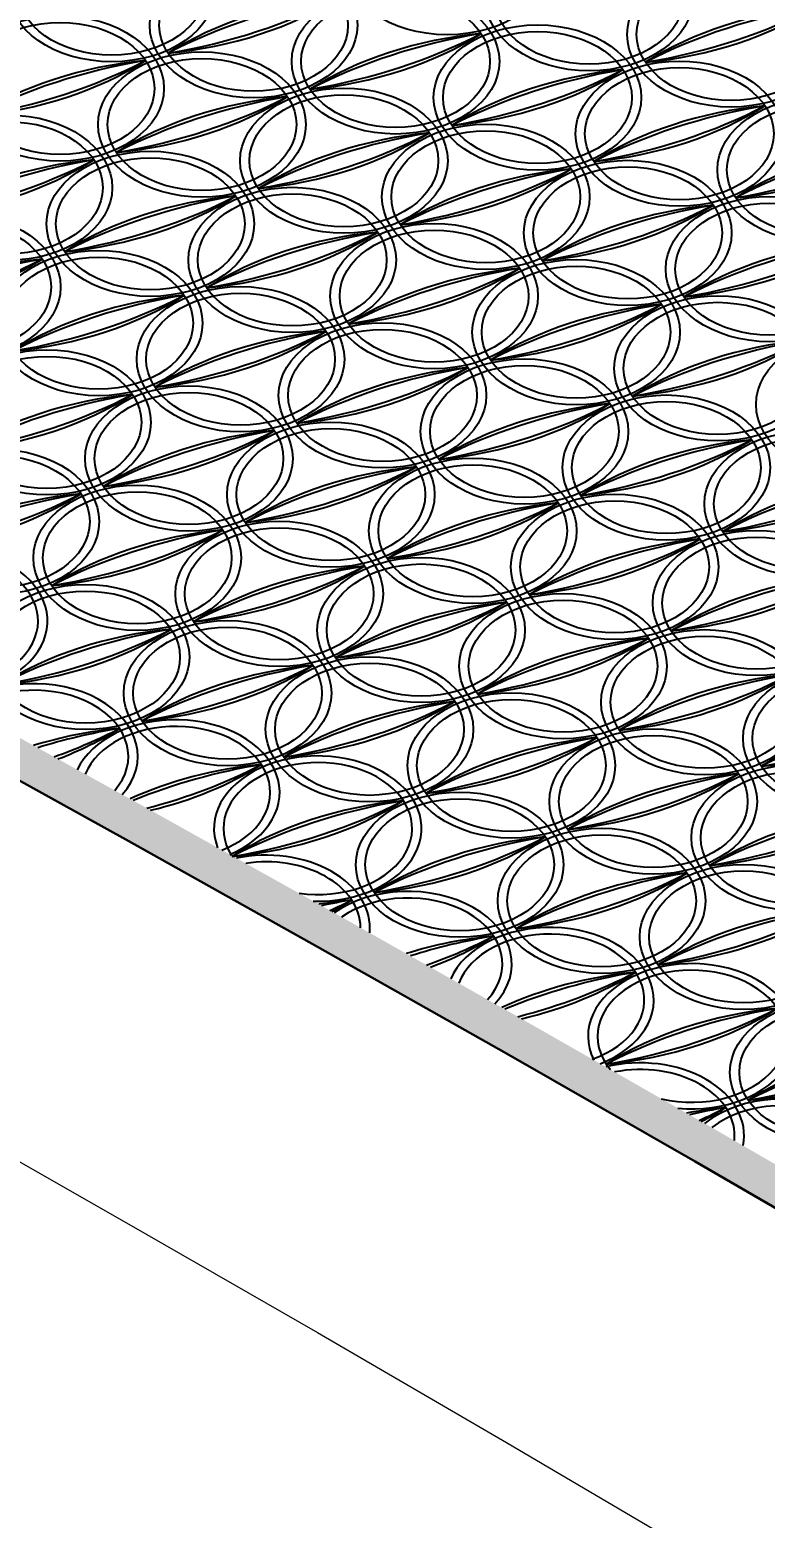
# Model space of a CAD drawing. Header units: millimetres. Extents: x 4628 to 974470, y 12613 to 383573.
# Drawn here: x 669064 to 672960, y 325550 to 333440 of the extents above; entities that cross this region are included whole.
import ezdxf

# ---------------------------------------------------------------- set-up
doc = ezdxf.new("R2010")
doc.units = ezdxf.units.MM
doc.linetypes.add('CENTER', pattern=[2, 1.25, -0.25, 0.25, -0.25])
for name, color, linetype, lineweight in [('标注', 3, 'Continuous', 18), ('桥 中心线', 5, 'CENTER', 15), ('桥 构造粗实', 1, 'Continuous', 30)]:
    doc.layers.add(name, color=color, linetype=linetype, lineweight=lineweight)
doc.styles.add('仿宋字', font='', dxfattribs={"width": 0.7})
doc.styles.get('仿宋字').set_extended_font_data('仿宋_GB2312')
doc.dimstyles.new('750', dxfattribs={"dimscale": 0, "dimtxt": 2.5, "dimasz": 1, "dimexe": 1, "dimexo": 1, "dimgap": 0, "dimtad": 0, "dimdec": 0, "dimlfac": 0.1, "dimrnd": 0.1, "dimzin": 12, "dimdsep": 46, "dimtxsty": '仿宋字', "dimblk": 'OBLIQUE', "dimcen": -1, "dimclrd": 256, "dimclre": 256, "dimclrt": 256, "dimadec": 4, "dimazin": 0, "dimtp": 2, "dimtm": 3, "dimtfac": 0.5, "dimtdec": 0, "dimtmove": 2, "dimatfit": 3, "dimldrblk": 'OBLIQUE', "dimfxl": 3, "dimfxlon": 1, "dimtvp": 0.7, "dimtolj": 1, "dimtzin": 12, "dimarcsym": 0})

# ---------------------------------------------------------------- blocks, each defined once
blk = doc.blocks.new('_Oblique')
at = {"color": 0, "linetype": 'ByBlock', "lineweight": -2}
blk.add_line((-0.5, -0.5), (0.5, 0.5), dxfattribs=at)
blk = doc.blocks.new('*D95')
at = {"layer": 'Defpoints', "color": 0}
for p in [(682588.7, 354868.6), (663588.7, 320809.5), (682588.7, 312301.9)]:
    blk.add_point(p, dxfattribs=at)
at = {"layer": '标注', "lineweight": -2}
for p, q in [((663588.7, 352868.6), (663588.7, 355868.6)), ((682588.7, 352868.6), (682588.7, 355868.6)), ((663588.7, 354868.6), (682588.7, 354868.6))]:
    blk.add_line(p, q, dxfattribs=at)
at = {"layer": '标注', "lineweight": -2, "xscale": 1000.0000020837, "yscale": 1000.0000020837, "zscale": 1000.0000020837, "rotation": 180}
blk.add_blockref('_Oblique', (663588.7, 354868.6), dxfattribs=at)
at = {"layer": '标注', "lineweight": -2, "xscale": 1000.0000020837, "yscale": 1000.0000020837, "zscale": 1000.0000020837}
blk.add_blockref('_Oblique', (682588.7, 354868.6), dxfattribs=at)
at = {"layer": '标注', "insert": (673088.7, 356618.6), "char_height": 2500, "attachment_point": 5, "style": '仿宋字'}
blk.add_mtext('\\A1;1900', dxfattribs=at)
blk = doc.blocks.new('2121212')
at = {"color": 8}
for centre, major_axis, start_param, end_param in [((-13000.8, 13527.4), (-550, 0), 3.141593, 9.424778), ((-14777.9, 13384.2), (-550, 0), 3.141593, 9.424778), ((-14777.9, 13384.2), (-500, 0), 3.141593, 9.424778), ((-12249, 13335.9), (-550, 0), 3.141593, 9.424778), ((-12249, 13335.9), (-500, 0), 3.141593, 9.424778), ((-14026.2, 13192.7), (-550, 0), 3.141593, 9.424778), ((-14026.2, 13192.7), (-500, 0), 3.141593, 9.424778), ((-13341, 12164.1), (-1696.6, 0), -1.433605, -0.835323), ((-12988.7, 11635.3), (-2505.2, 0), -1.335396, -0.933532), ((-14711.4, 14221.3), (1696.6, 0), -1.433605, -0.835323), ((-15063.6, 14750.1), (2505.2, 0), -1.335396, -0.933532), ((-13274.4, 13001.2), (-550, 0), 3.141593, 9.424778), ((-13274.4, 13001.2), (-500, 0), 3.141593, 9.424778), ((-10812.1, 12115.7), (-1696.6, 0), -1.433605, -0.835323), ((-10459.8, 11586.9), (2505.2, 0), 1.806196, 2.208061), ((-12182.5, 14172.9), (-1696.6, 0), 1.707987, 2.30627), ((-12534.7, 14701.7), (2505.2, 0), -1.335396, -0.933532), ((-12522.7, 12809.6), (-550, 0), 3.141593, 9.424778), ((-12589.2, 11972.6), (1696.6, 0), 1.707987, 2.30627), ((-12237, 11443.8), (-2505.2, 0), -1.335396, -0.933532), ((-13959.6, 14029.7), (-1696.6, 0), 1.707987, 2.30627), ((-14311.9, 14558.5), (-2505.2, 0), 1.806196, 2.208061), ((-14299.8, 12666.5), (-550, 0), 3.141593, 9.424778), ((-14366.4, 11829.4), (-1696.6, 0), -1.433605, -0.835323), ((-14014.1, 11300.6), (-2505.2, 0), -1.335396, -0.933532), ((-15736.7, 13886.6), (1696.6, 0), -1.433605, -0.835323), ((-16089, 14415.4), (2505.2, 0), -1.335396, -0.933532), ((-14299.8, 12666.5), (-500, 0), 3.141593, 9.424778), ((-11837.5, 11781.1), (1696.6, 0), 1.707987, 2.30627), ((-11485.2, 11252.2), (-2505.2, 0), -1.335396, -0.933532), ((-13207.8, 13838.2), (-1696.6, 0), 1.707987, 2.30627), ((-13560.1, 14367), (2505.2, 0), -1.335396, -0.933532), ((-11770.9, 12618.1), (-550, 0), 3.141593, 9.424778), ((-11770.9, 12618.1), (-500, 0), 3.141593, 9.424778), ((-13614.6, 11637.9), (1696.6, 0), 1.707987, 2.30627), ((-13262.3, 11109.1), (-2505.2, 0), -1.335396, -0.933532), ((-14985, 13695), (-1696.6, 0), 1.707987, 2.30627), ((-15337.2, 14223.8), (-2505.2, 0), 1.806196, 2.208061), ((-11085.7, 11589.5), (-1696.6, 0), -1.433605, -0.835323), ((-10733.5, 11060.7), (-2505.2, 0), -1.335396, -0.933532), ((-12456.1, 13646.7), (1696.6, 0), -1.433605, -0.835323), ((-12808.4, 14175.5), (-2505.2, 0), 1.806196, 2.208061), ((-12796.3, 12283.4), (-550, 0), 3.141593, 9.424778), ((-12796.3, 12283.4), (-500, 0), 3.141593, 9.424778), ((-12862.8, 11446.4), (-1696.6, 0), -1.433605, -0.835323), ((-12510.6, 10917.6), (-2505.2, 0), -1.335396, -0.933532), ((-14233.2, 13503.5), (1696.6, 0), -1.433605, -0.835323), ((-14585.5, 14032.3), (-2505.2, 0), 1.806196, 2.208061), ((-10334, 11398), (1696.6, 0), 1.707987, 2.30627), ((-9981.7, 10869.2), (-2505.2, 0), -1.335396, -0.933532), ((-11704.3, 13455.1), (1696.6, 0), -1.433605, -0.835323), ((-12056.6, 13983.9), (-2505.2, 0), 1.806196, 2.208061), ((-14640, 11303.2), (1696.6, 0), 1.707987, 2.30627), ((-14287.7, 10774.4), (-2505.2, 0), -1.335396, -0.933532), ((-16010.3, 13360.3), (-1696.6, 0), 1.707987, 2.30627), ((-16362.6, 13889.1), (-2505.2, 0), 1.806196, 2.208061), ((-12044.5, 12091.9), (-550, 0), 3.141593, 9.424778), ((-12111.1, 11254.8), (1696.6, 0), 1.707987, 2.30627), ((-11758.8, 10726), (-2505.2, 0), -1.335396, -0.933532), ((-13481.5, 13312), (-1696.6, 0), 1.707987, 2.30627), ((-13833.7, 13840.8), (2505.2, 0), -1.335396, -0.933532), ((-12044.5, 12091.9), (-500, 0), 3.141593, 9.424778), ((-13821.6, 11948.7), (-550, 0), 3.141593, 9.424778), ((-13888.2, 11111.7), (-1696.6, 0), -1.433605, -0.835323), ((-13535.9, 10582.9), (-2505.2, 0), -1.335396, -0.933532), ((-15258.6, 13168.8), (-1696.6, 0), 1.707987, 2.30627), ((-15610.9, 13697.6), (2505.2, 0), -1.335396, -0.933532), ((-13821.6, 11948.7), (-500, 0), 3.141593, 9.424778), ((-11359.3, 11063.3), (1696.6, 0), 1.707987, 2.30627), ((-11007.1, 10534.5), (-2505.2, 0), -1.335396, -0.933532), ((-12729.7, 13120.4), (-1696.6, 0), 1.707987, 2.30627), ((-13082, 13649.2), (2505.2, 0), -1.335396, -0.933532), ((-11292.8, 11900.3), (-550, 0), 3.141593, 9.424778), ((-11292.8, 11900.3), (-500, 0), 3.141593, 9.424778), ((-15598.8, 11805.5), (-550, 0), 3.141593, 9.424778), ((-15598.8, 11805.5), (-500, 0), 3.141593, 9.424778), ((-13136.5, 10920.1), (1696.6, 0), 1.707987, 2.30627), ((-12784.2, 10391.3), (-2505.2, 0), -1.335396, -0.933532), ((-14506.8, 12977.3), (-1696.6, 0), 1.707987, 2.30627), ((-14859.1, 13506.1), (2505.2, 0), -1.335396, -0.933532), ((-10607.6, 10871.8), (-1696.6, 0), -1.433605, -0.835323), ((-10255.3, 10343), (-2505.2, 0), -1.335396, -0.933532), ((-11978, 12928.9), (-1696.6, 0), 1.707987, 2.30627), ((-12330.2, 13457.7), (-2505.2, 0), 1.806196, 2.208061), ((-14913.6, 10777), (-1696.6, 0), -1.433605, -0.835323), ((-14561.3, 10248.2), (2505.2, 0), 1.806196, 2.208061), ((-16284, 12834.1), (-1696.6, 0), 1.707987, 2.30627), ((-16636.2, 13362.9), (2505.2, 0), -1.335396, -0.933532), ((-12384.7, 10728.6), (-1696.6, 0), -1.433605, -0.835323), ((-12032.4, 10199.8), (-2505.2, 0), -1.335396, -0.933532), ((-13755.1, 12785.7), (1696.6, 0), -1.433605, -0.835323), ((-14107.3, 13314.5), (-2505.2, 0), 1.806196, 2.208061), ((-14161.8, 10585.4), (-1696.6, 0), -1.433605, -0.835323), ((-13809.6, 10056.6), (-2505.2, 0), -1.335396, -0.933532), ((-15532.2, 12642.6), (-1696.6, 0), 1.707987, 2.30627), ((-15884.5, 13171.4), (-2505.2, 0), 1.806196, 2.208061), ((-11566.4, 11374.1), (-550, 0), 3.141593, 9.424778), ((-11633, 10537.1), (-1696.6, 0), -1.433605, -0.835323), ((-11280.7, 10008.3), (2505.2, 0), 1.806196, 2.208061), ((-13003.3, 12594.2), (-1696.6, 0), 1.707987, 2.30627), ((-13355.6, 13123), (-2505.2, 0), 1.806196, 2.208061), ((-13343.5, 11230.9), (-550, 0), 3.141593, 9.424778), ((-13410.1, 10393.9), (1696.6, 0), 1.707987, 2.30627), ((-13057.8, 9865.1), (-2505.2, 0), -1.335396, -0.933532), ((-14780.5, 12451), (-1696.6, 0), 1.707987, 2.30627), ((-15132.7, 12979.8), (-2505.2, 0), 1.806196, 2.208061), ((-13343.5, 11230.9), (-500, 0), 3.141593, 9.424778), ((-10881.2, 10345.5), (1696.6, 0), 1.707987, 2.30627), ((-10528.9, 9816.7), (-2505.2, 0), -1.335396, -0.933532), ((-12251.6, 12402.7), (-1696.6, 0), 1.707987, 2.30627), ((-12603.8, 12931.5), (2505.2, 0), -1.335396, -0.933532), ((-10814.6, 11182.6), (-550, 0), 3.141593, 9.424778), ((-15120.6, 11087.8), (-550, 0), 3.141593, 9.424778), ((-15120.6, 11087.8), (-500, 0), 3.141593, 9.424778), ((-12658.3, 10202.4), (1696.6, 0), 1.707987, 2.30627), ((-12306.1, 9673.6), (-2505.2, 0), -1.335396, -0.933532), ((-14028.7, 12259.5), (-1696.6, 0), 1.707987, 2.30627), ((-14381, 12788.3), (2505.2, 0), -1.335396, -0.933532), ((-12591.8, 11039.4), (-550, 0), 3.141593, 9.424778), ((-12591.8, 11039.4), (-500, 0), 3.141593, 9.424778), ((-14435.4, 10059.2), (1696.6, 0), 1.707987, 2.30627), ((-14083.2, 9530.4), (-2505.2, 0), -1.335396, -0.933532), ((-15805.8, 12116.3), (-1696.6, 0), 1.707987, 2.30627), ((-16158.1, 12645.2), (2505.2, 0), -1.335396, -0.933532), ((-11840, 10847.9), (-550, 0), 3.141593, 9.424778), ((-11906.6, 10010.8), (-1696.6, 0), -1.433605, -0.835323), ((-11554.3, 9482), (-2505.2, 0), -1.335396, -0.933532), ((-13276.9, 12068), (1696.6, 0), -1.433605, -0.835323), ((-13629.2, 12596.8), (2505.2, 0), -1.335396, -0.933532), ((-11840, 10847.9), (-500, 0), 3.141593, 9.424778), ((-13683.7, 9867.7), (-1696.6, 0), -1.433605, -0.835323), ((-13331.4, 9338.9), (-2505.2, 0), -1.335396, -0.933532), ((-15054.1, 11924.8), (-1696.6, 0), 1.707987, 2.30627), ((-15406.3, 12453.6), (-2505.2, 0), 1.806196, 2.208061), ((-11154.8, 9819.3), (1696.6, 0), 1.707987, 2.30627), ((-10802.5, 9290.5), (-2505.2, 0), -1.335396, -0.933532), ((-12525.2, 11876.5), (-1696.6, 0), 1.707987, 2.30627), ((-12877.5, 12405.3), (-2505.2, 0), 1.806196, 2.208061), ((-11088.2, 10656.3), (-550, 0), 3.141593, 9.424778), ((-15394.2, 10561.5), (-550, 0), 3.141593, 9.424778), ((-12865.4, 10513.2), (-550, 0), 3.141593, 9.424778), ((-12931.9, 9676.1), (-1696.6, 0), -1.433605, -0.835323), ((-12579.7, 9147.3), (-2505.2, 0), -1.335396, -0.933532), ((-14302.3, 11733.3), (-1696.6, 0), 1.707987, 2.30627), ((-14654.6, 12262.1), (2505.2, 0), -1.335396, -0.933532), ((-12865.4, 10513.2), (-500, 0), 3.141593, 9.424778), ((-14642.5, 10370), (-550, 0), 3.141593, 9.424778), ((-10403.1, 9627.8), (1696.6, 0), 1.707987, 2.30627), ((-10050.8, 9099), (-2505.2, 0), -1.335396, -0.933532), ((-11773.4, 11684.9), (-1696.6, 0), 1.707987, 2.30627), ((-12125.7, 12213.7), (2505.2, 0), -1.335396, -0.933532), ((-14709.1, 9533), (1696.6, 0), 1.707987, 2.30627), ((-14356.8, 9004.2), (-2505.2, 0), -1.335396, -0.933532), ((-16079.4, 11590.1), (-1696.6, 0), 1.707987, 2.30627), ((-16431.7, 12118.9), (2505.2, 0), -1.335396, -0.933532), ((-14642.5, 10370), (-500, 0), 3.141593, 9.424778), ((-12180.2, 9484.6), (1696.6, 0), 1.707987, 2.30627), ((-11827.9, 8955.8), (-2505.2, 0), -1.335396, -0.933532), ((-13550.6, 11541.8), (1696.6, 0), -1.433605, -0.835323), ((-13902.8, 12070.6), (-2505.2, 0), 1.806196, 2.208061), ((-13957.3, 9341.4), (-1696.6, 0), -1.433605, -0.835323), ((-13605, 8812.6), (-2505.2, 0), -1.335396, -0.933532), ((-15327.7, 11398.6), (-1696.6, 0), 1.707987, 2.30627), ((-15679.9, 11927.4), (2505.2, 0), -1.335396, -0.933532), ((-11361.9, 10130.1), (-550, 0), 3.141593, 9.424778), ((-15667.9, 10035.3), (-550, 0), 7.809797, 12.855625), ((-11428.4, 9293.1), (-1696.6, 0), -1.433605, -0.835323), ((-11076.2, 8764.3), (-2505.2, 0), -1.335396, -0.933532), ((-12798.8, 11350.2), (-1696.6, 0), 1.707987, 2.30627), ((-13151.1, 11879), (-2505.2, 0), 1.806196, 2.208061), ((-11361.9, 10130.1), (-500, 0), 3.141593, 9.424778), ((-15667.9, 10035.3), (500, 0), 4.509396, 9.872841), ((-13205.6, 9149.9), (1696.6, 0), 1.707987, 2.30627), ((-12853.3, 8621.1), (-2505.2, 0), -1.335396, -0.933532), ((-14575.9, 11207.1), (-1696.6, 0), 1.707987, 2.30627), ((-14928.2, 11735.9), (-2505.2, 0), 1.806196, 2.208061), ((-10676.7, 9101.5), (1696.6, 0), 1.707987, 2.30627), ((-10324.4, 8572.7), (-2505.2, 0), -1.335396, -0.933532), ((-12047.1, 11158.7), (-1696.6, 0), 1.707987, 2.30627), ((-12399.3, 11687.5), (2505.2, 0), -1.335396, -0.933532), ((-14916.1, 9843.8), (-550, 0), 3.141593, 9.424778), ((-14916.1, 9843.8), (-500, 0), 3.141593, 9.424778), ((-12387.2, 9795.4), (-550, 0), 3.141593, 9.424778), ((-12453.8, 8958.4), (1696.6, 0), 1.707987, 2.30627), ((-12101.5, 8429.6), (-2505.2, 0), -1.335396, -0.933532), ((-13824.2, 11015.5), (-1696.6, 0), 1.707987, 2.30627), ((-14176.4, 11544.3), (2505.2, 0), -1.335396, -0.933532), ((-12387.2, 9795.4), (-500, 0), 3.141593, 9.424778), ((-14230.9, 8815.2), (1696.6, 0), 1.707987, 2.30627), ((-13878.7, 8286.4), (-2505.2, 0), -1.335396, -0.933532), ((-15601.3, 10872.4), (-1696.6, 0), 1.707987, 2.30627), ((-15953.6, 11401.2), (2505.2, 0), -1.335396, -0.933532), ((-11702, 8766.8), (1696.6, 0), 1.707987, 2.30627), ((-11349.8, 8238), (-2505.2, 0), -1.335396, -0.933532), ((-13072.4, 10824), (-1696.6, 0), 1.707987, 2.30627), ((-13424.7, 11352.8), (2505.2, 0), -1.335396, -0.933532), ((-13479.2, 8623.7), (-1696.6, 0), -1.433605, -0.835323), ((-13126.9, 8094.9), (2505.2, 0), 1.806196, 2.208061), ((-14849.5, 10680.8), (-1696.6, 0), 1.707987, 2.30627), ((-15201.8, 11209.6), (-2505.2, 0), 1.806196, 2.208061), ((-15189.7, 9317.6), (-550, 0), 8.870516, 11.783475), ((-10950.3, 8575.3), (-1696.6, 0), -1.433605, -0.835323), ((-10598, 8046.5), (-2505.2, 0), -1.335396, -0.933532), ((-12320.7, 10632.5), (1696.6, 0), -1.433605, -0.835323), ((-12672.9, 11161.3), (-2505.2, 0), 1.806196, 2.208061), ((-15189.7, 9317.6), (500, 0), 5.740413, 8.630393), ((-12727.4, 8432.2), (-1696.6, 0), -1.433605, -0.835323), ((-12375.2, 7903.3), (-2505.2, 0), -1.335396, -0.933532), ((-14097.8, 10489.3), (-1696.6, 0), 1.707987, 2.30627), ((-14450.1, 11018.1), (-2505.2, 0), 1.806196, 2.208061), ((-10198.5, 8383.8), (1696.6, 0), 1.707987, 2.30627), ((-9846.3, 7855), (2505.2, 0), 1.806196, 2.208061), ((-11568.9, 10440.9), (-1696.6, 0), 1.707987, 2.30627), ((-11921.2, 10969.7), (-2505.2, 0), 1.806196, 2.208061), ((-14438, 9126), (-550, 0), 8.400142, 12.247699), ((-14438, 9126), (-500, 0), 8.363339, 12.284446), ((-14504.5, 8289), (1696.6, 0), 1.707987, 1.987976), ((-14152.3, 7760.2), (-2505.2, 0), -1.335396, -1.15246), ((-16227.2, 10874.9), (-2505.2, 0), 2.044924, 2.208061), ((-15874.9, 10346.1), (-1696.6, 0), 2.069897, 2.30627), ((-11975.7, 8240.6), (1696.6, 0), 1.707987, 2.30627), ((-11623.4, 7711.8), (-2505.2, 0), -1.335396, -0.933532), ((-13346, 10297.8), (-1696.6, 0), 1.707987, 2.30627), ((-13698.3, 10826.6), (2505.2, 0), -1.335396, -0.933532), ((-11909.1, 9077.7), (-550, 0), 3.141593, 9.424778), ((-11909.1, 9077.7), (-500, 0), 3.141593, 9.424778), ((-13686.2, 8934.5), (-550, 0), 7.809853, 12.832809), ((-13752.8, 8097.5), (1696.6, 0), 1.707987, 2.149252), ((-13400.5, 7568.7), (-2505.2, 0), -1.335396, -1.04212), ((-15475.4, 10683.4), (2505.2, 0), -1.210097, -0.933532), ((-15123.2, 10154.6), (-1696.6, 0), 1.902015, 2.30627), ((-13686.2, 8934.5), (-500, 0), 7.655911, 12.986752), ((-11223.9, 8049.1), (1696.6, 0), 1.707987, 2.30627), ((-10871.6, 7520.3), (-2505.2, 0), -1.335396, -0.933532), ((-12594.3, 10106.2), (-1696.6, 0), 1.707987, 2.30627), ((-12946.5, 10635), (-2505.2, 0), 1.806196, 2.208061), ((-13001, 7905.9), (1696.6, 0), 1.707987, 2.30627), ((-12648.8, 7377.1), (-2505.2, 0), -1.335396, -0.933532), ((-14371.4, 9963.1), (-1696.6, 0), 1.707987, 2.30627), ((-14723.7, 10491.9), (2505.2, 0), -1.335396, -0.933532), ((-10472.2, 7857.6), (-1696.6, 0), -1.433605, -0.835323), ((-10119.9, 7328.8), (-2505.2, 0), -1.335396, -0.933532), ((-11842.5, 9914.7), (1696.6, 0), -1.433605, -0.835323), ((-12194.8, 10443.5), (-2505.2, 0), 1.806196, 2.208061), ((-12249.3, 7714.4), (-1696.6, 0), -1.433605, -0.835323), ((-11897, 7185.6), (-2505.2, 0), -1.335396, -0.933532), ((-13619.7, 9771.5), (-1696.6, 0), 1.707987, 2.30627), ((-13971.9, 10300.3), (-2505.2, 0), 1.806196, 2.208061), ((-13959.8, 8408.3), (-550, 0), 9.354637, 11.285185), ((-13959.8, 8408.3), (500, 0), 0.001565, 1.789147), ((-11497.5, 7522.9), (-1696.6, 0), -1.433605, -0.835323), ((-11145.3, 6994.1), (-2505.2, 0), -1.335396, -0.933532), ((-12867.9, 9580), (-1696.6, 0), 1.707987, 2.30627), ((-13220.2, 10108.8), (2505.2, 0), -1.335396, -0.933532), ((-11431, 8359.9), (-550, 0), 3.141593, 9.424778), ((-11431, 8359.9), (-500, 0), 3.141593, 9.424778), ((-13208.1, 8216.7), (-550, 0), 8.845302, 11.786265), ((-13208.1, 8216.7), (-500, 0), 8.855379, 11.776057), ((-13274.6, 7379.7), (1696.6, 0), 1.707987, 1.812154), ((-12922.4, 6850.9), (-2505.2, 0), -1.335396, -1.269145), ((-14997.3, 9965.6), (2505.2, 0), -0.989429, -0.933532), ((-14645, 9436.8), (-1696.6, 0), 2.225469, 2.30627), ((-10745.8, 7331.3), (1696.6, 0), 1.707987, 2.30627), ((-10393.5, 6802.5), (-2505.2, 0), -1.335396, -0.933532), ((-12116.1, 9388.5), (1696.6, 0), -1.433605, -0.835323), ((-12468.4, 9917.3), (-2505.2, 0), 1.806196, 2.208061), ((-12522.9, 7188.2), (-1696.6, 0), -1.433605, -1.148968), ((-12170.6, 6659.4), (2505.2, 0), 1.806196, 1.992421), ((-14245.5, 9774.1), (2505.2, 0), -1.10042, -0.933532), ((-13893.3, 9245.3), (-1696.6, 0), 2.064227, 2.30627), ((-12456.3, 8025.2), (550, 0), 5.216338, 9.126312), ((-12456.3, 8025.2), (500, 0), 5.175891, 9.166753), ((-11704.6, 7833.7), (550, 0), 4.577372, 9.759755), ((-11704.6, 7833.7), (500, 0), 4.382259, 9.954868), ((-11771.1, 6996.6), (1696.6, 0), 1.707987, 2.158145), ((-11418.9, 6467.8), (-2505.2, 0), -1.335396, -1.03589), ((-13493.8, 9582.6), (-2505.2, 0), 1.924235, 2.208061), ((-13141.5, 9053.8), (-1696.6, 0), 1.89098, 2.30627), ((-11019.4, 6805.1), (1696.6, 0), 1.707987, 2.30627), ((-10667.1, 6276.3), (-2505.2, 0), -1.335396, -0.933532), ((-12389.8, 8862.3), (-1696.6, 0), 1.707987, 2.30627), ((-12742, 9391.1), (2505.2, 0), -1.335396, -0.933532), ((-10952.8, 7642.1), (-550, 0), 3.141593, 9.424778), ((-10952.8, 7642.1), (-500, 0), 3.141593, 9.424778), ((-10267.6, 6613.6), (1696.6, 0), 1.707987, 2.30627), ((-9915.4, 6084.8), (-2505.2, 0), -1.335396, -0.933532), ((-11638, 8670.7), (-1696.6, 0), 1.707987, 2.30627), ((-11990.3, 9199.5), (2505.2, 0), -1.335396, -0.933532), ((-11978.2, 7307.4), (550, 0), 6.143125, 8.19166), ((-11978.2, 7307.4), (500, 0), 6.205802, 8.129445), ((-11226.4, 7115.9), (550, 0), 5.628063, 8.698691), ((-11226.4, 7115.9), (500, 0), 5.631646, 8.694621), ((-11293, 6278.9), (-1696.6, 0), -1.433605, -1.308611), ((-10940.7, 5750.1), (-2505.2, 0), -1.335396, -1.25549), ((-13015.6, 8864.8), (-2505.2, 0), 2.139875, 2.208061), ((-12663.4, 8336), (-1696.6, 0), 2.207598, 2.30627)]:
    blk.add_ellipse(centre, major_axis=major_axis, ratio=0.7, start_param=start_param, end_param=end_param, dxfattribs=at)
for centre, major_axis in [((-11497.3, 13144.3), (550, 0)), ((-11497.3, 13144.3), (500, 0)), ((-15051.5, 12858), (550, 0)), ((-15051.5, 12858), (500, 0)), ((-12522.7, 12809.6), (500, 0)), ((-13548, 12474.9), (550, 0)), ((-13548, 12474.9), (500, 0)), ((-11019.2, 12426.6), (550, 0)), ((-11019.2, 12426.6), (500, 0)), ((-15325.2, 12331.8), (550, 0)), ((-15325.2, 12331.8), (500, 0)), ((-14573.4, 12140.2), (550, 0)), ((-14573.4, 12140.2), (500, 0)), ((-13069.9, 11757.2), (550, 0)), ((-13069.9, 11757.2), (500, 0)), ((-14847, 11614), (550, 0)), ((-14847, 11614), (500, 0)), ((-12318.1, 11565.6), (550, 0)), ((-12318.1, 11565.6), (500, 0)), ((-14095.3, 11422.5), (550, 0)), ((-14095.3, 11422.5), (500, 0)), ((-11566.4, 11374.1), (500, 0)), ((-14368.9, 10896.2), (550, 0)), ((-14368.9, 10896.2), (500, 0)), ((-13617.1, 10704.7), (550, 0)), ((-13617.1, 10704.7), (500, 0)), ((-11088.2, 10656.3), (500, 0)), ((-15394.2, 10561.5), (500, 0)), ((-12113.6, 10321.7), (550, 0)), ((-12113.6, 10321.7), (500, 0)), ((-13890.7, 10178.5), (550, 0)), ((-13890.7, 10178.5), (500, 0)), ((-13139, 9987), (550, 0)), ((-13139, 9987), (500, 0)), ((-14164.4, 9652.3), (550, 0)), ((-14164.4, 9652.3), (500, 0)), ((-11635.5, 9603.9), (550, 0)), ((-11635.5, 9603.9), (500, 0)), ((-13412.6, 9460.7), (550, 0)), ((-13412.6, 9460.7), (500, 0)), ((-10883.7, 9412.4), (550, 0)), ((-10883.7, 9412.4), (500, 0)), ((-12660.8, 9269.2), (550, 0)), ((-12660.8, 9269.2), (500, 0)), ((-11157.3, 8886.1), (550, 0)), ((-11157.3, 8886.1), (500, 0)), ((-12934.5, 8743), (550, 0)), ((-12934.5, 8743), (500, 0)), ((-12182.7, 8551.4), (550, 0)), ((-12182.7, 8551.4), (500, 0))]:
    blk.add_ellipse(centre, major_axis=major_axis, ratio=0.7, dxfattribs=at)

msp = doc.modelspace()

# ---------------------------------------------------------------- hatches: boundary and pattern name
h = msp.add_hatch(color=8)
h.paths.add_polyline_path([(681400.2, 331875.2), (680401.8, 332279.6), (679403.5, 332679.9), (678405.1, 333076.2), (677406.8, 333468.3), (676408.4, 333856.3), (675410.1, 334240.2), (674411.8, 334619.9), (673413.5, 334995.6), (672415.2, 335367.2), (671416.9, 335734.6), (670418.6, 336098), (669420.3, 336457.2), (668422, 336812.3), (667423.7, 337163.4), (666425.5, 337510.3), (665427.2, 337853.1), (664429, 338191.8), (663430.7, 338526.4), (662432.5, 338856.9), (661434.2, 339183.2), (660436, 339505.5), (659437.8, 339823.7), (658439.6, 340137.7), (657441.4, 340447.7), (656443.2, 340753.5), (655445, 341055.3), (654446.8, 341352.9), (653448.6, 341646.4), (652450.4, 341935.8), (651452.2, 342221.1), (650454.1, 342502.3), (649455.9, 342779.4), (648457.8, 343052.4), (647459.6, 343321.3), (646461.5, 343586.1), (645463.3, 343846.7), (644465.2, 344103.3), (643467.1, 344355.7), (642468.9, 344604.1), (641470.8, 344848.3), (640472.7, 345088.5), (639474.6, 345324.5), (638476.5, 345556.4), (637478.4, 345784.2), (636480.3, 346007.9), (635482.2, 346227.5), (634484.2, 346443), (633486.1, 346654.4), (632488, 346861.7), (631490, 347064.9), (630491.9, 347264), (629493.8, 347458.9), (628495.8, 347649.8), (627497.7, 347836.6), (626499.7, 348019.2), (625501.7, 348197.8), (625458.9, 348205.2, 0.956587), (625286.5, 347424.8), (625588.7, 347343.9), (626588.7, 347069.5), (627588.7, 346788.6), (628588.7, 346501.2), (629588.7, 346207.3), (630588.7, 345906.9), (631588.7, 345600.1), (632588.7, 345286.7), (633588.7, 344966.9), (634588.7, 344640.6), (635588.7, 344307.8), (636588.7, 343968.5), (637588.7, 343622.7), (638588.7, 343270.5), (639588.7, 342911.7), (640588.7, 342546.5), (641588.7, 342174.8), (642588.7, 341796.7), (643588.7, 341412), (644588.7, 341020.9), (645588.7, 340623.3), (646588.7, 340219.2), (647588.7, 339808.6), (648588.7, 339391.6), (649588.7, 338968), (650588.7, 338538), (651588.7, 338101.6), (652588.7, 337658.6), (653588.7, 337209.2), (654588.7, 336753.3), (655588.7, 336290.9), (656588.7, 335822.1), (657588.7, 335346.8), (658588.7, 334865), (659588.7, 334376.7), (660588.7, 333882), (661588.7, 333380.8), (662588.7, 332873.1), (663588.7, 332359), (664588.7, 331838.3), (665588.7, 331311.3), (666588.7, 330777.7), (667588.7, 330237.7), (668588.7, 329691.2), (669588.7, 329138.2), (670588.7, 328578.8), (671588.7, 328012.9), (672588.7, 327440.5), (673588.7, 326861.7), (674588.7, 326276.4), (675588.7, 325684.6), (676588.7, 325086.4), (677588.7, 324481.7), (678588.7, 323870.6), (679588.7, 323252.9), (680588.7, 322628.8), (681588.7, 321998.3), (681878.2, 321813.9), (702655.8, 321448.6, 0.723214), (702906.3, 322165.8), (702367.4, 322432.9), (701368.9, 322923.6), (700370.4, 323410.2), (699371.9, 323892.8), (698373.4, 324371.2), (697375, 324845.4), (696376.5, 325315.6), (695378, 325781.7), (694379.5, 326243.7), (693381.1, 326701.5), (692382.6, 327155.2), (691384.2, 327604.9), (690385.8, 328050.4), (689387.3, 328491.8), (688388.9, 328929.1), (687390.5, 329362.3), (686392.1, 329791.4), (685393.7, 330216.4), (684395.3, 330637.2), (683396.9, 331054), (682398.6, 331466.7)])
h.paths.add_polyline_path([(681324.8, 331690), (682322.5, 331281.7), (683320.2, 330869.3), (684317.9, 330452.8), (685315.7, 330032.2), (686313.5, 329607.5), (687311.2, 329178.7), (688309, 328745.8), (689306.8, 328308.8), (690304.6, 327867.6), (691302.4, 327422.4), (692300.2, 326973), (693298, 326519.6), (694295.9, 326062), (695293.7, 325600.3), (696291.6, 325134.5), (697289.4, 324664.6), (698287.3, 324190.6), (699285.2, 323712.5), (700283.1, 323230.3), (701281, 322744), (702278.9, 322253.5), (702797, 321996.8, -0.692809), (702659.3, 321648.6), (681938.1, 322012.9), (681695.8, 322167.2), (680695, 322798.3), (679694.2, 323422.8), (678693.4, 324041), (677692.6, 324652.6), (676691.8, 325257.8), (675691, 325856.5), (674690.2, 326448.8), (673689.3, 327034.6), (672688.5, 327613.9), (671687.7, 328186.7), (670686.8, 328753.1), (669685.9, 329313), (668685.1, 329866.5), (667684.2, 330413.4), (666683.3, 330953.9), (665682.4, 331488), (664681.5, 332015.5), (663680.6, 332536.6), (662679.7, 333051.2), (661678.8, 333559.3), (660677.9, 334061), (659676.9, 334556.2), (658676, 335044.9), (657675.1, 335527.2), (656674.1, 336002.9), (655673.1, 336472.2), (654672.2, 336935.1), (653671.2, 337391.4), (652670.2, 337841.3), (651669.2, 338284.6), (650668.2, 338721.6), (649667.2, 339152), (648666.2, 339575.9), (647665.2, 339993.4), (646664.2, 340404.4), (645663.1, 340808.9), (644662.1, 341206.9), (643661.1, 341598.5), (642660, 341983.5), (641658.9, 342362.1), (640657.9, 342734.2), (639656.8, 343099.8), (638655.7, 343458.9), (637654.6, 343811.5), (636653.5, 344157.7), (635652.4, 344497.3), (634651.3, 344830.5), (633650.2, 345157.2), (632649.1, 345477.4), (631648, 345791.1), (630646.8, 346098.3), (629645.7, 346399), (628644.5, 346693.2), (627643.4, 346980.9), (626642.2, 347262.2), (625641.1, 347536.9), (625338.3, 347618, -0.956587), (625424.5, 348008.2), (625466.8, 348000.8), (626464.1, 347822.4), (627461.3, 347639.9), (628458.6, 347453.3), (629455.9, 347262.6), (630453.2, 347067.8), (631450.4, 346868.8), (632447.7, 346665.8), (633445, 346458.7), (634442.3, 346247.5), (635439.6, 346032.1), (636437, 345812.7), (637434.3, 345589.2), (638431.6, 345361.5), (639429, 345129.8), (640426.3, 344893.9), (641423.7, 344654), (642421, 344409.9), (643418.4, 344161.7), (644415.8, 343909.5), (645413.2, 343653.1), (646410.6, 343392.6), (647408, 343128.1), (648405.4, 342859.4), (649402.8, 342586.6), (650400.2, 342309.7), (651397.6, 342028.7), (652395.1, 341743.6), (653392.5, 341454.4), (654390, 341161.1), (655387.4, 340863.7), (656384.9, 340562.2), (657382.4, 340256.6), (658379.9, 339946.8), (659377.4, 339633), (660374.9, 339315.1), (661372.4, 338993), (662370, 338666.9), (663367.5, 338336.6), (664365, 338002.3), (665362.6, 337663.8), (666360.2, 337321.2), (667357.7, 336974.6), (668355.3, 336623.8), (669352.9, 336268.9), (670350.5, 335909.9), (671348.1, 335546.8), (672345.7, 335179.6), (673343.4, 334808.3), (674341, 334432.9), (675338.7, 334053.4), (676336.3, 333669.7), (677334, 333282), (678331.7, 332890.1), (679329.4, 332494.2), (680327.1, 332094.1)], flags=16)

# ---------------------------------------------------------------- linework, layer by layer
at = {"layer": '桥 中心线', "ltscale": 3000}
msp.add_lwpolyline([(668588.7, 327677.9), (669588.7, 327109.2), (670588.7, 326533.9), (671588.7, 325952), (672588.7, 325363.5), (673588.7, 324768.5), (674588.7, 324166.9), (675588.7, 323558.7), (676588.7, 322943.9), (677588.7, 322322.6), (678588.7, 321694.7), (679588.7, 321060.2), (680588.7, 320419.1), (681588.7, 319771.5), (682588.7, 319117.3)], dxfattribs=at)
at = {"layer": '桥 构造粗实'}
msp.add_lwpolyline([(668588.7, 329691.2), (669588.7, 329138.2), (670588.7, 328578.8), (671588.7, 328012.9), (672588.7, 327440.5), (673588.7, 326861.7), (674588.7, 326276.4), (675588.7, 325684.6), (676588.7, 325086.4), (677588.7, 324481.7), (678588.7, 323870.6), (679588.7, 323252.9), (680588.7, 322628.8), (681588.7, 321998.3), (682588.7, 321361.3), (683588.7, 320717.8), (684275.9, 320271.1)], dxfattribs=at)

# ---------------------------------------------------------------- block references
msp.add_blockref('2121212', (684275.9, 320271.1))

# ---------------------------------------------------------------- dimensions: what is measured, and where the dimension line sits
at = {"layer": '标注'}
dim = msp.add_linear_dim(base=(682588.7, 354868.6), p1=(663588.7, 320809.5), p2=(682588.7, 312301.9), dimstyle='750', override={"dimscale": 1000.000002, "dimfxl": 2}, dxfattribs=at)
dim.commit()
dim.dimension.update_dxf_attribs({"geometry": '*D95', "text_midpoint": (673088.7, 356618.6)})

doc.saveas('drawing.dxf')
